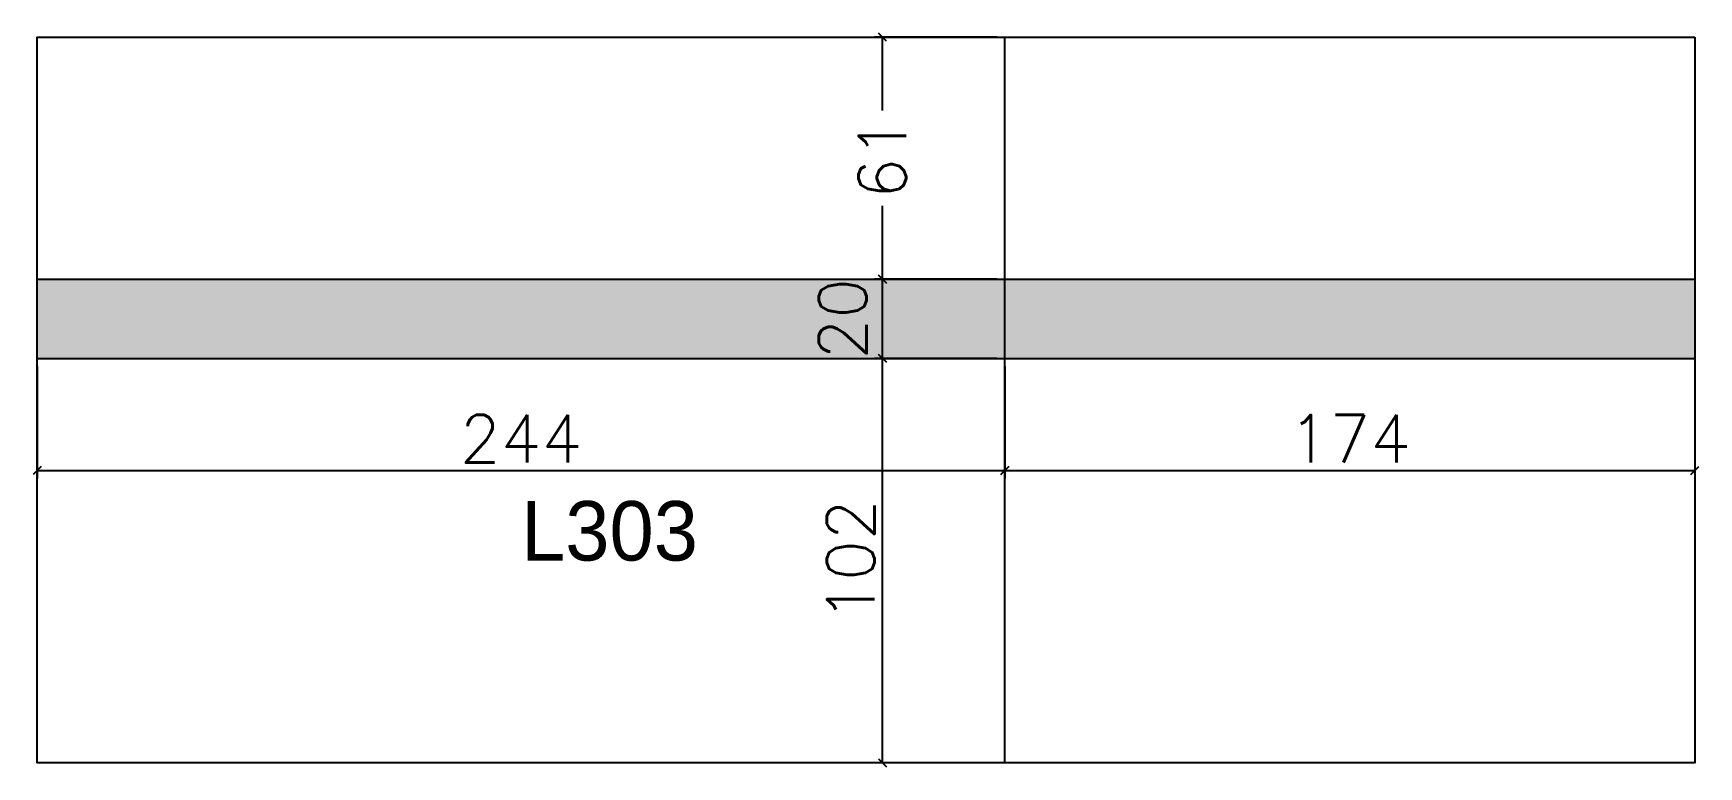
# Model space of a CAD drawing. Extents: x 2058 to 2478, y 3009 to 3194.
import ezdxf

# ---------------------------------------------------------------- set-up
doc = ezdxf.new("R2010")
doc.units = 0
for name, color, linetype in [('COTA', 241, 'Continuous'), ('Hachura', 251, 'Continuous'), ('NOMENCLATURA', 7, 'Continuous'), ('PAINEIS', 6, 'Continuous')]:
    doc.layers.add(name, color=color, linetype=linetype)
doc.styles.add('Romans', font='romans.shx', dxfattribs={"height": 12})
doc.dimstyles.new('cotas', dxfattribs={"dimtxt": 9, "dimasz": 2, "dimexe": 2, "dimexo": 2, "dimgap": 2, "dimtad": 1, "dimdec": 1, "dimzin": 12, "dimtxsty": 'Romans', "dimblk": 'OBLIQUE', "dimcen": 2.5, "dimclrd": 4, "dimclre": 4, "dimclrt": 240, "dimazin": 3, "dimtfac": 1, "dimtmove": 0, "dimatfit": 3})

# ---------------------------------------------------------------- blocks, each defined once
blk = doc.blocks.new('_OBLIQUE')
at = {"color": 0, "linetype": 'BYBLOCK'}
blk.add_line((-0.5, -0.5), (0.5, 0.5), dxfattribs=at)

msp = doc.modelspace()

# ---------------------------------------------------------------- hatches: boundary and pattern name
at = {"layer": 'Hachura'}
h = msp.add_hatch(color=8, dxfattribs=at)
h.dxf.hatch_style = 1
h.paths.add_polyline_path([(2477.38, 3132.04), (2477.38, 3112.04), (2059.38, 3112.04), (2059.38, 3132.04)])

# ---------------------------------------------------------------- linework, layer by layer
at = {"layer": 'PAINEIS'}
msp.add_line((2303.38, 3010.04), (2303.38, 3193.04), dxfattribs=at)
at = {"layer": 'PAINEIS', "lineweight": 25}
for p, q in [((2059.38, 3132.04), (2477.38, 3132.04)), ((2059.38, 3112.04), (2477.38, 3112.04))]:
    msp.add_line(p, q, dxfattribs=at)
at = {"layer": 'PAINEIS'}
msp.add_lwpolyline([(2477.38, 3193.04), (2477.38, 3010.04), (2059.38, 3010.04), (2059.38, 3193.04)], close=True, dxfattribs=at)

# ---------------------------------------------------------------- texts
at = {"layer": 'NOMENCLATURA'}
msp.add_text('L303', height=15, dxfattribs=at).set_placement((2181.38, 3061.04))

# ---------------------------------------------------------------- dimensions: what is measured, and where the dimension line sits
at = {"layer": 'COTA'}
msp.add_linear_dim(base=(2272.52, 3132.04), p1=(2303.38, 3132.04), p2=(2303.38, 3193.04), angle=90, location=(2272.52, 3162.54), dimstyle='cotas', override={"dimtmove": 2}, dxfattribs=at).render()
for base, p1, p2 in [((2272.52, 3112.04), (2303.38, 3112.04), (2303.38, 3132.04)), ((2272.52, 3010.04), (2303.38, 3010.04), (2303.38, 3112.04))]:
    msp.add_linear_dim(base=base, p1=p1, p2=p2, angle=90, dimstyle='cotas', dxfattribs=at).render()
for base, p1, p2 in [((2059.38, 3083.77), (2059.38, 3112.04), (2303.38, 3112.04)), ((2303.38, 3083.77), (2303.38, 3112.04), (2477.38, 3112.04))]:
    msp.add_linear_dim(base=base, p1=p1, p2=p2, dimstyle='cotas', dxfattribs=at).render()

doc.saveas('drawing.dxf')
